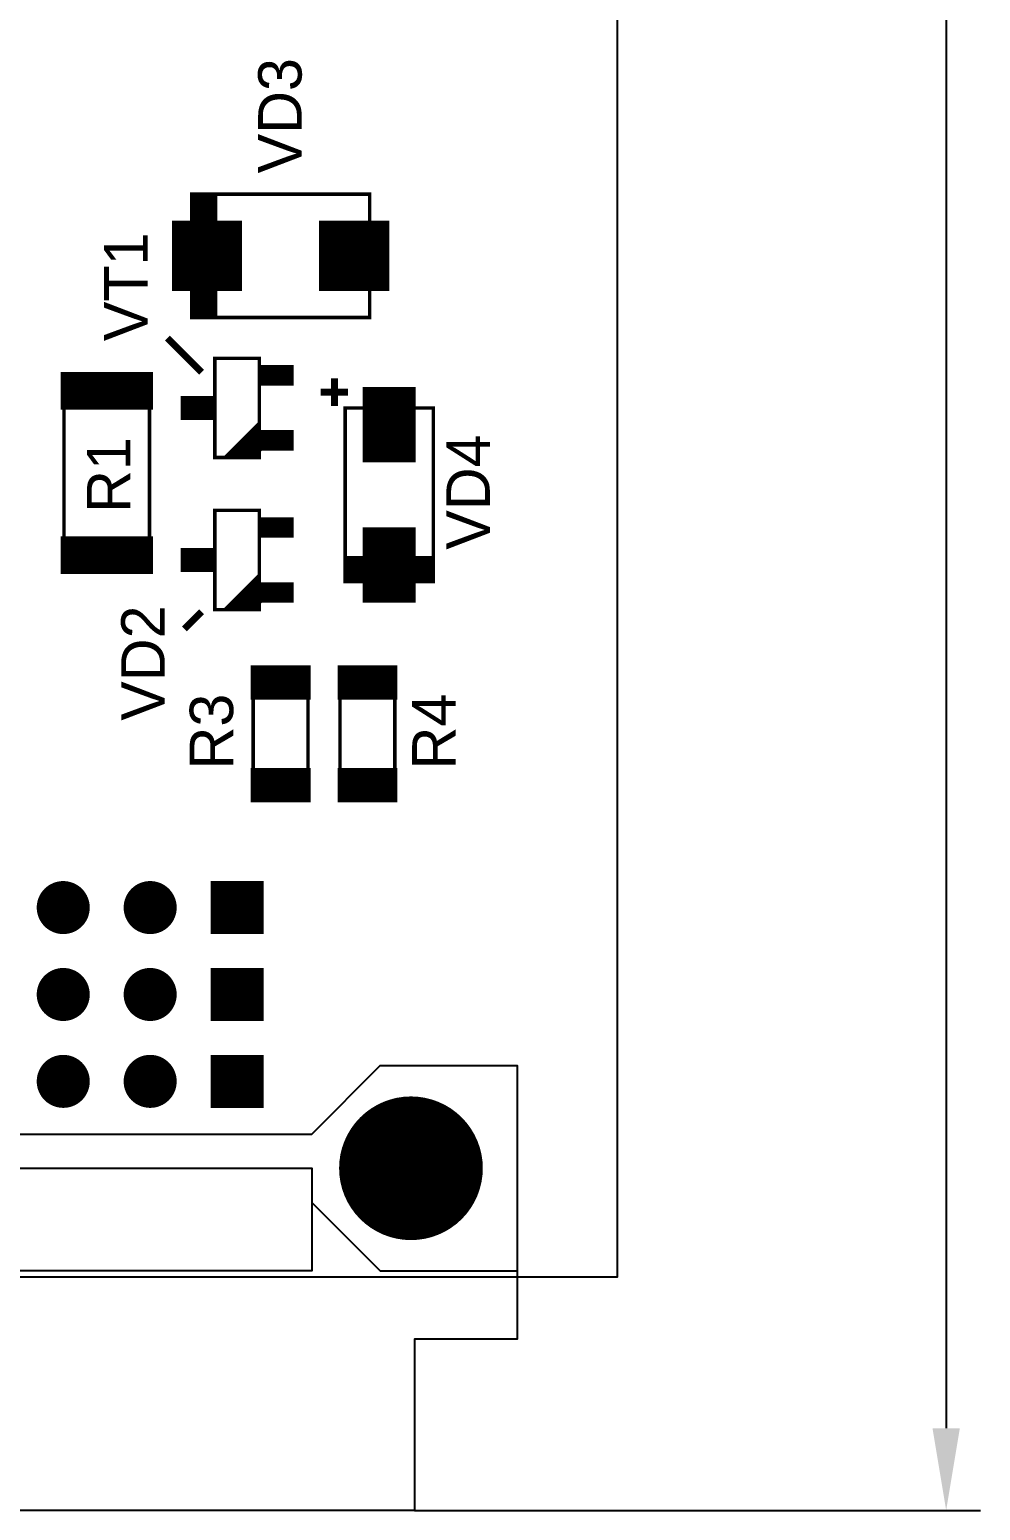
# Model space of a CAD drawing. Extents: x 25 to 880, y 8 to 306.
# Drawn here: x 325.4 to 360.1, y 122.9 to 177 of the extents above; entities that cross this region are included whole.
import ezdxf
from ezdxf.enums import TextEntityAlignment as Align

# ---------------------------------------------------------------- set-up
doc = ezdxf.new("R2010")
doc.units = 0
doc.header["$MEASUREMENT"] = 0
for name, color, linetype in [('BOARD', 7, 'Continuous'), ('TOP', 7, 'Continuous'), ('TOP_ASY', 7, 'Continuous')]:
    doc.layers.add(name, color=color, linetype=linetype)
doc.layers.add('РАЗМЕРЫ', color=7, linetype='Continuous', lineweight=0)
doc.styles.add('ГОСТ 2.304', font='CS_Gost2304.shx')
doc.dimstyles.new('ГОСТ', dxfattribs={"dimscale": 0, "dimtxt": 3, "dimasz": 3, "dimexe": 1.25, "dimexo": 0, "dimtad": 1, "dimtoh": 1, "dimdec": 3, "dimtxsty": 'ГОСТ 2.304', "dimcen": 5, "dimadec": 3, "dimazin": 2, "dimtfac": 0.75, "dimtdec": 4, "dimtmove": 1, "dimatfit": 3, "dimfxl": 1, "dimtolj": 1, "dimarcsym": 0})

# ---------------------------------------------------------------- blocks, each defined once
blk = doc.blocks.new('*D673')
at = {"layer": 'Defpoints', "color": 0}
for p in [(346.869, 259.997), (339.446, 122.881), (358.869, 122.881)]:
    blk.add_point(p, dxfattribs=at)
at = {"layer": 'РАЗМЕРЫ', "color": 0, "lineweight": -2}
for p, q in [((346.869, 259.997), (360.119, 259.997)), ((358.869, 256.997), (358.869, 125.881)), ((339.446, 122.881), (360.119, 122.881))]:
    blk.add_line(p, q, dxfattribs=at)
at = {"layer": 'РАЗМЕРЫ', "color": 0}
for points in [[(359.369, 256.997), (358.369, 256.997), (358.869, 259.997)], [(358.369, 125.881), (359.369, 125.881), (358.869, 122.881)]]:
    blk.add_solid(points, dxfattribs=at)
at = {"layer": 'РАЗМЕРЫ', "color": 0, "linetype": 'Continuous', "insert": (356.744, 191.439), "char_height": 3, "attachment_point": 5, "rotation": 90, "style": 'ГОСТ 2.304'}
blk.add_mtext('\\A1;110max', dxfattribs=at)

msp = doc.modelspace()

# ---------------------------------------------------------------- linework, layer by layer
at = {"layer": 'BOARD'}
msp.add_lwpolyline([(55.7211, 131.4094), (346.8686, 131.4094), (346.8686, 259.9969), (55.7211, 259.9969)], close=True, dxfattribs=at)
at = {"layer": 'TOP', "const_width": 0.125}
for points in [[(333.09, 167.5), (330.6525, 167.5), (330.6525, 169.9375), (333.09, 169.9375)], [(338.465, 167.5), (336.0275, 167.5), (336.0275, 169.9375), (338.465, 169.9375)], [(334.9712, 164.0375), (333.8462, 164.0375), (333.8462, 164.6625), (334.9712, 164.6625)], [(329.8337, 163.1562), (326.5838, 163.1562), (326.5838, 164.4062), (329.8337, 164.4062)], [(332.0962, 162.85), (330.9712, 162.85), (330.9712, 163.475), (332.0962, 163.475)], [(339.4337, 161.2375), (337.6212, 161.2375), (337.6212, 163.8625), (339.4337, 163.8625)], [(334.9712, 161.6625), (333.8462, 161.6625), (333.8462, 162.2875), (334.9712, 162.2875)], [(334.9712, 158.4812), (333.8462, 158.4812), (333.8462, 159.1062), (334.9712, 159.1062)], [(339.4337, 156.1125), (337.6212, 156.1125), (337.6212, 158.7375), (339.4337, 158.7375)], [(329.8337, 157.1562), (326.5838, 157.1562), (326.5838, 158.4062), (329.8337, 158.4062)], [(332.0962, 157.2937), (330.9712, 157.2937), (330.9712, 157.9187), (332.0962, 157.9187)], [(334.9712, 156.1062), (333.8462, 156.1062), (333.8462, 156.7312), (334.9712, 156.7312)], [(335.59, 152.5687), (333.5275, 152.5687), (333.5275, 153.6937), (335.59, 153.6937)], [(338.765, 152.5687), (336.7025, 152.5687), (336.7025, 153.6937), (338.765, 153.6937)], [(335.59, 148.8187), (333.5275, 148.8187), (333.5275, 149.9437), (335.59, 149.9437)], [(338.765, 148.8187), (336.7025, 148.8187), (336.7025, 149.9437), (338.765, 149.9437)], [(333.8775, 144), (332.065, 144), (332.065, 145.8125), (333.8775, 145.8125)], [(333.8775, 140.825), (332.065, 140.825), (332.065, 142.6375), (333.8775, 142.6375)], [(333.8775, 137.65), (332.065, 137.65), (332.065, 139.4625), (333.8775, 139.4625)]]:
    msp.add_lwpolyline(points, close=True, dxfattribs=at)
for points in [[(330.6725, 167.5), (330.6725, 169.9375)], [(330.7975, 167.5), (330.7975, 169.9375)], [(330.9225, 167.5), (330.9225, 169.9375)], [(331.0475, 167.5), (331.0475, 169.9375)], [(331.1725, 167.5), (331.1725, 169.9375)], [(331.2975, 167.5), (331.2975, 169.9375)], [(331.4225, 167.5), (331.4225, 169.9375)], [(331.5475, 167.5), (331.5475, 169.9375)], [(331.6725, 167.5), (331.6725, 169.9375)], [(331.7975, 167.5), (331.7975, 169.9375)], [(331.9225, 167.5), (331.9225, 169.9375)], [(332.0475, 167.5), (332.0475, 169.9375)], [(332.1725, 167.5), (332.1725, 169.9375)], [(332.2975, 167.5), (332.2975, 169.9375)], [(332.4225, 167.5), (332.4225, 169.9375)], [(332.5475, 167.5), (332.5475, 169.9375)], [(332.6725, 167.5), (332.6725, 169.9375)], [(332.7975, 167.5), (332.7975, 169.9375)], [(332.9225, 167.5), (332.9225, 169.9375)], [(333.0475, 167.5), (333.0475, 169.9375)], [(336.0475, 167.5), (336.0475, 169.9375)], [(336.1725, 167.5), (336.1725, 169.9375)], [(336.2975, 167.5), (336.2975, 169.9375)], [(336.4225, 167.5), (336.4225, 169.9375)], [(336.5475, 167.5), (336.5475, 169.9375)], [(336.6725, 167.5), (336.6725, 169.9375)], [(336.7975, 167.5), (336.7975, 169.9375)], [(336.9225, 167.5), (336.9225, 169.9375)], [(337.0475, 167.5), (337.0475, 169.9375)], [(337.1725, 167.5), (337.1725, 169.9375)], [(337.2975, 167.5), (337.2975, 169.9375)], [(337.4225, 167.5), (337.4225, 169.9375)], [(337.5475, 167.5), (337.5475, 169.9375)], [(337.6725, 167.5), (337.6725, 169.9375)], [(337.7975, 167.5), (337.7975, 169.9375)], [(337.9225, 167.5), (337.9225, 169.9375)], [(338.0475, 167.5), (338.0475, 169.9375)], [(338.1725, 167.5), (338.1725, 169.9375)], [(338.2975, 167.5), (338.2975, 169.9375)], [(338.4225, 167.5), (338.4225, 169.9375)], [(333.9225, 164.0375), (333.9225, 164.6625)], [(334.0475, 164.0375), (334.0475, 164.6625)], [(334.1725, 164.0375), (334.1725, 164.6625)], [(334.2975, 164.0375), (334.2975, 164.6625)], [(334.4225, 164.0375), (334.4225, 164.6625)], [(334.5475, 164.0375), (334.5475, 164.6625)], [(334.6725, 164.0375), (334.6725, 164.6625)], [(334.7975, 164.0375), (334.7975, 164.6625)], [(334.9225, 164.0375), (334.9225, 164.6625)], [(326.6725, 163.1562), (326.6725, 164.4062)], [(326.7975, 163.1562), (326.7975, 164.4062)], [(326.9225, 163.1562), (326.9225, 164.4062)], [(327.0475, 163.1562), (327.0475, 164.4062)], [(327.1725, 163.1562), (327.1725, 164.4062)], [(327.2975, 163.1562), (327.2975, 164.4062)], [(327.4225, 163.1562), (327.4225, 164.4062)], [(327.5475, 163.1562), (327.5475, 164.4062)], [(327.6725, 163.1562), (327.6725, 164.4062)], [(327.7975, 163.1562), (327.7975, 164.4062)], [(327.9225, 163.1562), (327.9225, 164.4062)], [(328.0475, 163.1562), (328.0475, 164.4062)], [(328.1725, 163.1562), (328.1725, 164.4062)], [(328.2975, 163.1562), (328.2975, 164.4062)], [(328.4225, 163.1562), (328.4225, 164.4062)], [(328.5475, 163.1562), (328.5475, 164.4062)], [(328.6725, 163.1562), (328.6725, 164.4062)], [(328.7975, 163.1562), (328.7975, 164.4062)], [(328.9225, 163.1562), (328.9225, 164.4062)], [(329.0475, 163.1562), (329.0475, 164.4062)], [(329.1725, 163.1562), (329.1725, 164.4062)], [(329.2975, 163.1562), (329.2975, 164.4062)], [(329.4225, 163.1562), (329.4225, 164.4062)], [(329.5475, 163.1562), (329.5475, 164.4062)], [(329.6725, 163.1562), (329.6725, 164.4062)], [(329.7975, 163.1562), (329.7975, 164.4062)], [(331.0475, 162.85), (331.0475, 163.475)], [(331.1725, 162.85), (331.1725, 163.475)], [(331.2975, 162.85), (331.2975, 163.475)], [(331.4225, 162.85), (331.4225, 163.475)], [(331.5475, 162.85), (331.5475, 163.475)], [(331.6725, 162.85), (331.6725, 163.475)], [(331.7975, 162.85), (331.7975, 163.475)], [(331.9225, 162.85), (331.9225, 163.475)], [(332.0475, 162.85), (332.0475, 163.475)], [(337.6725, 161.2375), (337.6725, 163.8625)], [(337.7975, 161.2375), (337.7975, 163.8625)], [(337.9225, 161.2375), (337.9225, 163.8625)], [(338.0475, 161.2375), (338.0475, 163.8625)], [(338.1725, 161.2375), (338.1725, 163.8625)], [(338.2975, 161.2375), (338.2975, 163.8625)], [(338.4225, 161.2375), (338.4225, 163.8625)], [(338.5475, 161.2375), (338.5475, 163.8625)], [(338.6725, 161.2375), (338.6725, 163.8625)], [(338.7975, 161.2375), (338.7975, 163.8625)], [(338.9225, 161.2375), (338.9225, 163.8625)], [(339.0475, 161.2375), (339.0475, 163.8625)], [(339.1725, 161.2375), (339.1725, 163.8625)], [(339.2975, 161.2375), (339.2975, 163.8625)], [(339.4225, 161.2375), (339.4225, 163.8625)], [(333.9225, 161.6625), (333.9225, 162.2875)], [(334.0475, 161.6625), (334.0475, 162.2875)], [(334.1725, 161.6625), (334.1725, 162.2875)], [(334.2975, 161.6625), (334.2975, 162.2875)], [(334.4225, 161.6625), (334.4225, 162.2875)], [(334.5475, 161.6625), (334.5475, 162.2875)], [(334.6725, 161.6625), (334.6725, 162.2875)], [(334.7975, 161.6625), (334.7975, 162.2875)], [(334.9225, 161.6625), (334.9225, 162.2875)], [(333.9225, 158.4812), (333.9225, 159.1062)], [(334.0475, 158.4812), (334.0475, 159.1062)], [(334.1725, 158.4812), (334.1725, 159.1062)], [(334.2975, 158.4812), (334.2975, 159.1062)], [(334.4225, 158.4812), (334.4225, 159.1062)], [(334.5475, 158.4812), (334.5475, 159.1062)], [(334.6725, 158.4812), (334.6725, 159.1062)], [(334.7975, 158.4812), (334.7975, 159.1062)], [(334.9225, 158.4812), (334.9225, 159.1062)], [(337.6725, 156.1125), (337.6725, 158.7375)], [(337.7975, 156.1125), (337.7975, 158.7375)], [(337.9225, 156.1125), (337.9225, 158.7375)], [(338.0475, 156.1125), (338.0475, 158.7375)], [(338.1725, 156.1125), (338.1725, 158.7375)], [(338.2975, 156.1125), (338.2975, 158.7375)], [(338.4225, 156.1125), (338.4225, 158.7375)], [(338.5475, 156.1125), (338.5475, 158.7375)], [(338.6725, 156.1125), (338.6725, 158.7375)], [(338.7975, 156.1125), (338.7975, 158.7375)], [(338.9225, 156.1125), (338.9225, 158.7375)], [(339.0475, 156.1125), (339.0475, 158.7375)], [(339.1725, 156.1125), (339.1725, 158.7375)], [(339.2975, 156.1125), (339.2975, 158.7375)], [(339.4225, 156.1125), (339.4225, 158.7375)], [(326.6725, 157.1562), (326.6725, 158.4062)], [(326.7975, 157.1562), (326.7975, 158.4062)], [(326.9225, 157.1562), (326.9225, 158.4062)], [(327.0475, 157.1562), (327.0475, 158.4062)], [(327.1725, 157.1562), (327.1725, 158.4062)], [(327.2975, 157.1562), (327.2975, 158.4062)], [(327.4225, 157.1562), (327.4225, 158.4062)], [(327.5475, 157.1562), (327.5475, 158.4062)], [(327.6725, 157.1562), (327.6725, 158.4062)], [(327.7975, 157.1562), (327.7975, 158.4062)], [(327.9225, 157.1562), (327.9225, 158.4062)], [(328.0475, 157.1562), (328.0475, 158.4062)], [(328.1725, 157.1562), (328.1725, 158.4062)], [(328.2975, 157.1562), (328.2975, 158.4062)], [(328.4225, 157.1562), (328.4225, 158.4062)], [(328.5475, 157.1562), (328.5475, 158.4062)], [(328.6725, 157.1562), (328.6725, 158.4062)], [(328.7975, 157.1562), (328.7975, 158.4062)], [(328.9225, 157.1562), (328.9225, 158.4062)], [(329.0475, 157.1562), (329.0475, 158.4062)], [(329.1725, 157.1562), (329.1725, 158.4062)], [(329.2975, 157.1562), (329.2975, 158.4062)], [(329.4225, 157.1562), (329.4225, 158.4062)], [(329.5475, 157.1562), (329.5475, 158.4062)], [(329.6725, 157.1562), (329.6725, 158.4062)], [(329.7975, 157.1562), (329.7975, 158.4062)], [(331.0475, 157.2937), (331.0475, 157.9187)], [(331.1725, 157.2937), (331.1725, 157.9187)], [(331.2975, 157.2937), (331.2975, 157.9187)], [(331.4225, 157.2937), (331.4225, 157.9187)], [(331.5475, 157.2937), (331.5475, 157.9187)], [(331.6725, 157.2937), (331.6725, 157.9187)], [(331.7975, 157.2937), (331.7975, 157.9187)], [(331.9225, 157.2937), (331.9225, 157.9187)], [(332.0475, 157.2937), (332.0475, 157.9187)], [(333.9225, 156.1062), (333.9225, 156.7312)], [(334.0475, 156.1062), (334.0475, 156.7312)], [(334.1725, 156.1062), (334.1725, 156.7312)], [(334.2975, 156.1062), (334.2975, 156.7312)], [(334.4225, 156.1062), (334.4225, 156.7312)], [(334.5475, 156.1062), (334.5475, 156.7312)], [(334.6725, 156.1062), (334.6725, 156.7312)], [(334.7975, 156.1062), (334.7975, 156.7312)], [(334.9225, 156.1062), (334.9225, 156.7312)], [(333.5475, 152.5687), (333.5475, 153.6937)], [(333.6725, 152.5687), (333.6725, 153.6937)], [(333.7975, 152.5687), (333.7975, 153.6937)], [(333.9225, 152.5687), (333.9225, 153.6937)], [(334.0475, 152.5687), (334.0475, 153.6937)], [(334.1725, 152.5687), (334.1725, 153.6937)], [(334.2975, 152.5687), (334.2975, 153.6937)], [(334.4225, 152.5687), (334.4225, 153.6937)], [(334.5475, 152.5687), (334.5475, 153.6937)], [(334.6725, 152.5687), (334.6725, 153.6937)], [(334.7975, 152.5687), (334.7975, 153.6937)], [(334.9225, 152.5687), (334.9225, 153.6937)], [(335.0475, 152.5687), (335.0475, 153.6937)], [(335.1725, 152.5687), (335.1725, 153.6937)], [(335.2975, 152.5687), (335.2975, 153.6937)], [(335.4225, 152.5687), (335.4225, 153.6937)], [(335.5475, 152.5687), (335.5475, 153.6937)], [(336.7975, 152.5687), (336.7975, 153.6937)], [(336.9225, 152.5687), (336.9225, 153.6937)], [(337.0475, 152.5687), (337.0475, 153.6937)], [(337.1725, 152.5687), (337.1725, 153.6937)], [(337.2975, 152.5687), (337.2975, 153.6937)], [(337.4225, 152.5687), (337.4225, 153.6937)], [(337.5475, 152.5687), (337.5475, 153.6937)], [(337.6725, 152.5687), (337.6725, 153.6937)], [(337.7975, 152.5687), (337.7975, 153.6937)], [(337.9225, 152.5687), (337.9225, 153.6937)], [(338.0475, 152.5687), (338.0475, 153.6937)], [(338.1725, 152.5687), (338.1725, 153.6937)], [(338.2975, 152.5687), (338.2975, 153.6937)], [(338.4225, 152.5687), (338.4225, 153.6937)], [(338.5475, 152.5687), (338.5475, 153.6937)], [(338.6725, 152.5687), (338.6725, 153.6937)], [(333.5475, 148.8187), (333.5475, 149.9437)], [(333.6725, 148.8187), (333.6725, 149.9437)], [(333.7975, 148.8187), (333.7975, 149.9437)], [(333.9225, 148.8187), (333.9225, 149.9437)], [(334.0475, 148.8187), (334.0475, 149.9437)], [(334.1725, 148.8187), (334.1725, 149.9437)], [(334.2975, 148.8187), (334.2975, 149.9437)], [(334.4225, 148.8187), (334.4225, 149.9437)], [(334.5475, 148.8187), (334.5475, 149.9437)], [(334.6725, 148.8187), (334.6725, 149.9437)], [(334.7975, 148.8187), (334.7975, 149.9437)], [(334.9225, 148.8187), (334.9225, 149.9437)], [(335.0475, 148.8187), (335.0475, 149.9437)], [(335.1725, 148.8187), (335.1725, 149.9437)], [(335.2975, 148.8187), (335.2975, 149.9437)], [(335.4225, 148.8187), (335.4225, 149.9437)], [(335.5475, 148.8187), (335.5475, 149.9437)], [(336.7975, 148.8187), (336.7975, 149.9437)], [(336.9225, 148.8187), (336.9225, 149.9437)], [(337.0475, 148.8187), (337.0475, 149.9437)], [(337.1725, 148.8187), (337.1725, 149.9437)], [(337.2975, 148.8187), (337.2975, 149.9437)], [(337.4225, 148.8187), (337.4225, 149.9437)], [(337.5475, 148.8187), (337.5475, 149.9437)], [(337.6725, 148.8187), (337.6725, 149.9437)], [(337.7975, 148.8187), (337.7975, 149.9437)], [(337.9225, 148.8187), (337.9225, 149.9437)], [(338.0475, 148.8187), (338.0475, 149.9437)], [(338.1725, 148.8187), (338.1725, 149.9437)], [(338.2975, 148.8187), (338.2975, 149.9437)], [(338.4225, 148.8187), (338.4225, 149.9437)], [(338.5475, 148.8187), (338.5475, 149.9437)], [(338.6725, 148.8187), (338.6725, 149.9437)], [(325.9225, 144.33), (325.9225, 145.4825)], [(326.0475, 144.205), (326.0475, 145.6075)], [(326.1725, 144.12), (326.1725, 145.6925)], [(326.2975, 144.06), (326.2975, 145.7525)], [(326.4225, 144.0225), (326.4225, 145.79)], [(326.5475, 144.0037), (326.5475, 145.8087)], [(326.6725, 144.0025), (326.6725, 145.81)], [(326.7975, 144.0175), (326.7975, 145.795)], [(326.9225, 144.0525), (326.9225, 145.76)], [(327.0475, 144.1075), (327.0475, 145.705)], [(327.1725, 144.1875), (327.1725, 145.625)], [(327.2975, 144.3038), (327.2975, 145.5087)], [(329.1725, 144.25), (329.1725, 145.5625)], [(329.2975, 144.15), (329.2975, 145.6625)], [(329.4225, 144.0812), (329.4225, 145.7312)], [(329.5475, 144.035), (329.5475, 145.7775)], [(329.6725, 144.0087), (329.6725, 145.8037)], [(329.7975, 144.0012), (329.7975, 145.8112)], [(329.9225, 144.01), (329.9225, 145.8025)], [(330.0475, 144.0362), (330.0475, 145.7762)], [(330.1725, 144.0825), (330.1725, 145.73)], [(330.2975, 144.1512), (330.2975, 145.6612)], [(330.4225, 144.2512), (330.4225, 145.5612)], [(332.1725, 144), (332.1725, 145.8125)], [(332.2975, 144), (332.2975, 145.8125)], [(332.4225, 144), (332.4225, 145.8125)], [(332.5475, 144), (332.5475, 145.8125)], [(332.6725, 144), (332.6725, 145.8125)], [(332.7975, 144), (332.7975, 145.8125)], [(332.9225, 144), (332.9225, 145.8125)], [(333.0475, 144), (333.0475, 145.8125)], [(333.1725, 144), (333.1725, 145.8125)], [(333.2975, 144), (333.2975, 145.8125)], [(333.4225, 144), (333.4225, 145.8125)], [(333.5475, 144), (333.5475, 145.8125)], [(333.6725, 144), (333.6725, 145.8125)], [(333.7975, 144), (333.7975, 145.8125)], [(325.7975, 144.5287), (325.7975, 145.2837)], [(327.4225, 144.4837), (327.4225, 145.3287)], [(328.9225, 144.6662), (328.9225, 145.1462)], [(329.0475, 144.3962), (329.0475, 145.4162)], [(330.5475, 144.4), (330.5475, 145.4125)], [(330.6725, 144.6763), (330.6725, 145.1362)], [(325.9225, 141.155), (325.9225, 142.3075)], [(326.0475, 141.03), (326.0475, 142.4325)], [(326.1725, 140.945), (326.1725, 142.5175)], [(326.2975, 140.885), (326.2975, 142.5775)], [(326.4225, 140.8475), (326.4225, 142.615)], [(326.5475, 140.8287), (326.5475, 142.6337)], [(326.6725, 140.8275), (326.6725, 142.635)], [(326.7975, 140.8425), (326.7975, 142.62)], [(326.9225, 140.8775), (326.9225, 142.585)], [(327.0475, 140.9325), (327.0475, 142.53)], [(327.1725, 141.0125), (327.1725, 142.45)], [(327.2975, 141.1287), (327.2975, 142.3337)], [(329.0475, 141.2212), (329.0475, 142.2412)], [(329.1725, 141.075), (329.1725, 142.3875)], [(329.2975, 140.975), (329.2975, 142.4875)], [(329.4225, 140.9062), (329.4225, 142.5562)], [(329.5475, 140.86), (329.5475, 142.6025)], [(329.6725, 140.8337), (329.6725, 142.6287)], [(329.7975, 140.8262), (329.7975, 142.6362)], [(329.9225, 140.835), (329.9225, 142.6275)], [(330.0475, 140.8612), (330.0475, 142.6012)], [(330.1725, 140.9075), (330.1725, 142.555)], [(330.2975, 140.9762), (330.2975, 142.4862)], [(330.4225, 141.0762), (330.4225, 142.3862)], [(330.5475, 141.225), (330.5475, 142.2375)], [(332.1725, 140.825), (332.1725, 142.6375)], [(332.2975, 140.825), (332.2975, 142.6375)], [(332.4225, 140.825), (332.4225, 142.6375)], [(332.5475, 140.825), (332.5475, 142.6375)], [(332.6725, 140.825), (332.6725, 142.6375)], [(332.7975, 140.825), (332.7975, 142.6375)], [(332.9225, 140.825), (332.9225, 142.6375)], [(333.0475, 140.825), (333.0475, 142.6375)], [(333.1725, 140.825), (333.1725, 142.6375)], [(333.2975, 140.825), (333.2975, 142.6375)], [(333.4225, 140.825), (333.4225, 142.6375)], [(333.5475, 140.825), (333.5475, 142.6375)], [(333.6725, 140.825), (333.6725, 142.6375)], [(333.7975, 140.825), (333.7975, 142.6375)], [(325.7975, 141.3537), (325.7975, 142.1087)], [(327.4225, 141.3087), (327.4225, 142.1537)], [(328.9225, 141.4913), (328.9225, 141.9712)], [(330.6725, 141.5012), (330.6725, 141.9612)], [(325.9225, 137.98), (325.9225, 139.1325)], [(326.0475, 137.855), (326.0475, 139.2575)], [(326.1725, 137.77), (326.1725, 139.3425)], [(326.2975, 137.71), (326.2975, 139.4025)], [(326.4225, 137.6725), (326.4225, 139.44)], [(326.5475, 137.6537), (326.5475, 139.4587)], [(326.6725, 137.6525), (326.6725, 139.46)], [(326.7975, 137.6675), (326.7975, 139.445)], [(326.9225, 137.7025), (326.9225, 139.41)], [(327.0475, 137.7575), (327.0475, 139.355)], [(327.1725, 137.8375), (327.1725, 139.275)], [(327.2975, 137.9537), (327.2975, 139.1587)], [(329.0475, 138.0462), (329.0475, 139.0662)], [(329.1725, 137.9), (329.1725, 139.2125)], [(329.2975, 137.8), (329.2975, 139.3125)], [(329.4225, 137.7312), (329.4225, 139.3812)], [(329.5475, 137.685), (329.5475, 139.4275)], [(329.6725, 137.6587), (329.6725, 139.4537)], [(329.7975, 137.6512), (329.7975, 139.4612)], [(329.9225, 137.66), (329.9225, 139.4525)], [(330.0475, 137.6862), (330.0475, 139.4262)], [(330.1725, 137.7325), (330.1725, 139.38)], [(330.2975, 137.8013), (330.2975, 139.3112)], [(330.4225, 137.9012), (330.4225, 139.2112)], [(330.5475, 138.05), (330.5475, 139.0625)], [(332.1725, 137.65), (332.1725, 139.4625)], [(332.2975, 137.65), (332.2975, 139.4625)], [(332.4225, 137.65), (332.4225, 139.4625)], [(332.5475, 137.65), (332.5475, 139.4625)], [(332.6725, 137.65), (332.6725, 139.4625)], [(332.7975, 137.65), (332.7975, 139.4625)], [(332.9225, 137.65), (332.9225, 139.4625)], [(333.0475, 137.65), (333.0475, 139.4625)], [(333.1725, 137.65), (333.1725, 139.4625)], [(333.2975, 137.65), (333.2975, 139.4625)], [(333.4225, 137.65), (333.4225, 139.4625)], [(333.5475, 137.65), (333.5475, 139.4625)], [(333.6725, 137.65), (333.6725, 139.4625)], [(333.7975, 137.65), (333.7975, 139.4625)], [(325.7975, 138.1787), (325.7975, 138.9337)], [(327.4225, 138.1337), (327.4225, 138.9787)], [(328.9225, 138.3162), (328.9225, 138.7962)], [(330.6725, 138.3262), (330.6725, 138.7862)], [(338.9225, 132.85), (338.9225, 137.9125)], [(339.0475, 132.8337), (339.0475, 137.9287)], [(339.1725, 132.8237), (339.1725, 137.9387)], [(339.2975, 132.82), (339.2975, 137.9425)], [(339.4225, 132.8212), (339.4225, 137.9412)], [(339.5475, 132.83), (339.5475, 137.9325)], [(339.6725, 132.8437), (339.6725, 137.9187)], [(337.7975, 133.3212), (337.7975, 137.4412)], [(337.9225, 133.235), (337.9225, 137.5275)], [(338.0475, 133.1587), (338.0475, 137.6037)], [(338.1725, 133.0912), (338.1725, 137.6712)], [(338.2975, 133.0325), (338.2975, 137.73)], [(338.4225, 132.9825), (338.4225, 137.78)], [(338.5475, 132.9387), (338.5475, 137.8237)], [(338.6725, 132.9025), (338.6725, 137.86)], [(338.7975, 132.8737), (338.7975, 137.8887)], [(339.7975, 132.8637), (339.7975, 137.8987)], [(339.9225, 132.8912), (339.9225, 137.8712)], [(340.0475, 132.925), (340.0475, 137.8375)], [(340.1725, 132.965), (340.1725, 137.7975)], [(340.2975, 133.0125), (340.2975, 137.75)], [(340.4225, 133.0675), (340.4225, 137.695)], [(340.5475, 133.1312), (340.5475, 137.6312)], [(340.6725, 133.205), (340.6725, 137.5575)], [(340.7975, 133.2875), (340.7975, 137.475)], [(340.9225, 133.3812), (340.9225, 137.3812)], [(337.2975, 133.81), (337.2975, 136.9525)], [(337.4225, 133.6612), (337.4225, 137.1012)], [(337.5475, 133.5325), (337.5475, 137.23)], [(337.6725, 133.42), (337.6725, 137.3425)], [(341.0475, 133.4875), (341.0475, 137.275)], [(341.1725, 133.61), (341.1725, 137.1525)], [(341.2975, 133.7512), (341.2975, 137.0112)], [(341.4225, 133.915), (341.4225, 136.8475)], [(336.9225, 134.48), (336.9225, 136.2825)], [(337.0475, 134.2), (337.0475, 136.5625)], [(337.1725, 133.9862), (337.1725, 136.7762)], [(341.5475, 134.1125), (341.5475, 136.65)], [(341.6725, 134.3625), (341.6725, 136.4)], [(336.7975, 134.9375), (336.7975, 135.825)], [(341.7975, 134.7225), (341.7975, 136.04)]]:
    msp.add_lwpolyline(points, dxfattribs=at)
for points in [[(327.5275, 144.9062, 1), (325.715, 144.9062, 1)], [(330.7025, 144.9062, 1), (328.89, 144.9062, 1)], [(327.5275, 141.7312, 1), (325.715, 141.7312, 1)], [(330.7025, 141.7312, 1), (328.89, 141.7312, 1)], [(327.5275, 138.5562, 1), (325.715, 138.5562, 1)], [(330.7025, 138.5562, 1), (328.89, 138.5562, 1)], [(341.8838, 135.3812, 1), (336.7587, 135.3812, 1)]]:
    msp.add_lwpolyline(points, format="xyb", close=True, dxfattribs=at)
at = {"layer": 'TOP_ASY', "const_width": 0.125}
for points in [[(331.3087, 166.4662), (331.3087, 170.9712), (337.8087, 170.9712), (337.8087, 166.4662)], [(333.7837, 164.975), (333.7837, 161.35), (332.1587, 161.35), (332.1587, 164.975)], [(333.8462, 164.0375), (334.9712, 164.0375), (334.9712, 164.6625), (333.8462, 164.6625)], [(326.6463, 163.9062), (329.7713, 163.9062), (329.7713, 157.6562), (326.6463, 157.6562)], [(332.0962, 162.7875), (330.9712, 162.7875), (330.9712, 163.5375), (332.0962, 163.5375)], [(340.1375, 156.815), (336.9175, 156.815), (336.9175, 163.16), (340.1375, 163.16)], [(333.7837, 159.4187), (333.7837, 155.7937), (332.1587, 155.7937), (332.1587, 159.4187)], [(333.8462, 158.4812), (334.9712, 158.4812), (334.9712, 159.1062), (333.8462, 159.1062)], [(332.0962, 157.2312), (330.9712, 157.2312), (330.9712, 157.9812), (332.0962, 157.9812)], [(335.5587, 149.3187), (333.5587, 149.3187), (333.5587, 153.1937), (335.5587, 153.1937)], [(338.7337, 149.3187), (336.7337, 149.3187), (336.7337, 153.1937), (338.7337, 153.1937)]]:
    msp.add_lwpolyline(points, close=True, dxfattribs=at)
at = {"layer": 'TOP_ASY'}
for points, const_width in [([(331.4337, 166.4662), (331.4337, 170.9712)], 0.125), ([(331.5587, 166.4662), (331.5587, 170.9712)], 0.125), ([(331.6837, 166.4662), (331.6837, 170.9712)], 0.125), ([(331.8087, 166.4662), (331.8087, 170.9712)], 0.125), ([(331.9337, 166.4662), (331.9337, 170.9712)], 0.125), ([(332.0587, 166.4662), (332.0587, 170.9712)], 0.125), ([(332.1837, 166.4662), (332.1837, 170.9712)], 0.125), ([(331.6725, 164.4625), (330.4225, 165.7125)], 0.25), ([(336.5275, 163.2375), (336.5275, 164.2375)], 0.25), ([(336.0275, 163.7375), (337.0275, 163.7375)], 0.25), ([(332.5337, 161.35), (333.7837, 162.6)], 0.125), ([(332.6587, 161.35), (333.7837, 162.475)], 0.125), ([(332.7837, 161.35), (333.7837, 162.35)], 0.125), ([(333.5337, 161.35), (333.8462, 161.6625), (334.9712, 161.6625), (334.9712, 162.2875), (333.8462, 162.2875), (333.8462, 161.6625)], 0.125), ([(332.9087, 161.35), (333.7837, 162.225)], 0.125), ([(333.0337, 161.35), (333.7837, 162.1)], 0.125), ([(333.1587, 161.35), (333.7837, 161.975)], 0.125), ([(333.2837, 161.35), (333.7837, 161.85)], 0.125), ([(333.4087, 161.35), (333.7837, 161.725)], 0.125), ([(333.6587, 161.35), (333.7837, 161.475)], 0.125), ([(340.1375, 157.69), (336.9175, 157.69)], 0.125), ([(340.1375, 157.565), (336.9175, 157.565)], 0.125), ([(340.1375, 157.44), (336.9175, 157.44)], 0.125), ([(332.5337, 155.7937), (333.7837, 157.0437)], 0.125), ([(332.6587, 155.7937), (333.7837, 156.9187)], 0.125), ([(340.1375, 157.315), (336.9175, 157.315)], 0.125), ([(340.1375, 157.19), (336.9175, 157.19)], 0.125), ([(340.1375, 157.065), (336.9175, 157.065)], 0.125), ([(340.1375, 156.94), (336.9175, 156.94)], 0.125), ([(332.7837, 155.7937), (333.7837, 156.7937)], 0.125), ([(332.9087, 155.7937), (333.7837, 156.6687)], 0.125), ([(333.0337, 155.7937), (333.7837, 156.5437)], 0.125), ([(333.1587, 155.7937), (333.7837, 156.4187)], 0.125), ([(333.5337, 155.7937), (333.8462, 156.1062), (334.9712, 156.1062), (334.9712, 156.7312), (333.8462, 156.7312), (333.8462, 156.1062)], 0.125), ([(331.6725, 155.7125), (331.0475, 155.0875)], 0.25), ([(333.2837, 155.7937), (333.7837, 156.2937)], 0.125), ([(333.4087, 155.7937), (333.7837, 156.1687)], 0.125), ([(333.6587, 155.7937), (333.7837, 155.9187)], 0.125)]:
    msp.add_lwpolyline(points, dxfattribs=dict(at, const_width=const_width))
msp.add_lwpolyline([(334.4463, 122.8812), (228.1962, 122.8812), (228.1962, 129.1312), (224.4462, 129.1312), (224.4462, 139.1312), (229.4462, 139.1312), (231.9462, 136.6312), (335.6963, 136.6312), (338.1963, 139.1312), (343.1963, 139.1312), (343.1963, 129.1312), (339.4463, 129.1312), (339.4463, 122.8812)], close=True, dxfattribs=at)
for points in [[(231.9462, 135.3812), (335.6963, 135.3812), (335.6963, 131.6312), (231.9462, 131.6312), (231.9462, 136.6312)], [(335.6963, 134.1312), (338.1963, 131.6312), (343.1963, 131.6312)]]:
    msp.add_lwpolyline(points, dxfattribs=at)

# ---------------------------------------------------------------- texts
at = {"layer": 'TOP_ASY', "width": 1.019685}
for s, p in [('VD3', (335.3275, 173.8387)), ('VT1', (329.7012, 167.5875)), ('R1', (329.0762, 160.7125)), ('VD4', (342.2025, 160.0875)), ('VD2', (330.3262, 153.8375)), ('R3', (332.8275, 151.3375)), ('R4', (340.9525, 151.3375))]:
    msp.add_text(s, height=1.5875, rotation=90, dxfattribs=at).set_placement(p, align=Align.CENTER)

# ---------------------------------------------------------------- dimensions: what is measured, and where the dimension line sits
at = {"layer": 'РАЗМЕРЫ'}
dim = msp.add_linear_dim(base=(358.8686, 122.8812), p1=(346.8686, 259.9969), p2=(339.4463, 122.8812), angle=90, dimstyle='ГОСТ', override={"dimscale": 1, "dimdec": 0, "dimlfac": 0.8, "dimpost": 'max', "dimtxsty": 'ГОСТ 2.304', "dimsah": 1, "dimtolj": 1}, dxfattribs=at)
dim.commit()
dim.dimension.update_dxf_attribs({"geometry": '*D673', "text_midpoint": (356.7436, 191.4391)})

doc.saveas('drawing.dxf')
